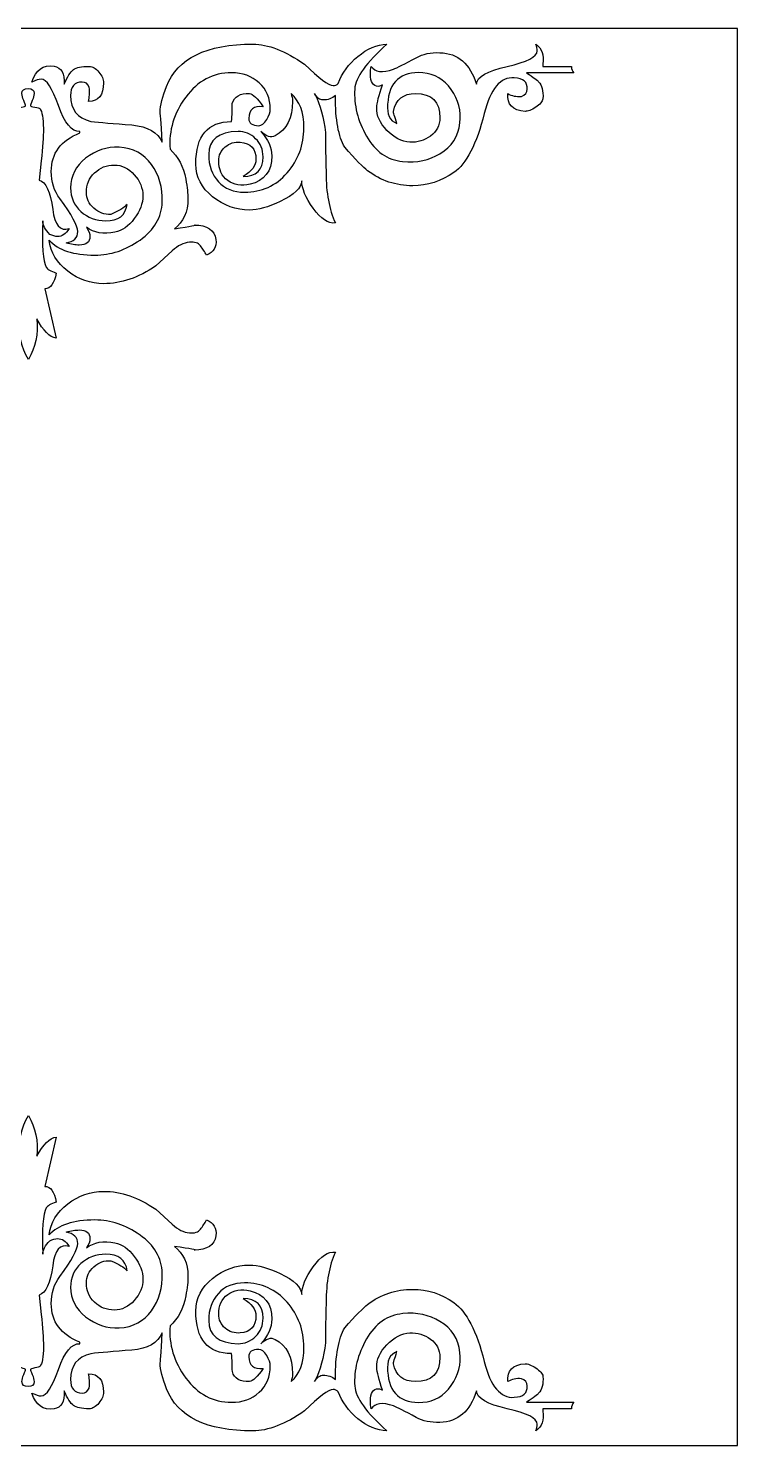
# Model space of a CAD drawing. Header units: centimetres. Extents: x -11.4 to 11.4, y -11.4 to 11.4.
# Drawn here: x 0 to 11.43, y -11.43 to 11.43 of the extents above; entities that cross this region are included whole.
import ezdxf

# ---------------------------------------------------------------- set-up
doc = ezdxf.new("R2010")
doc.units = ezdxf.units.CM
doc.header["$MEASUREMENT"] = 0
doc.layers.add('Camada 1', color=7, linetype='Continuous')

msp = doc.modelspace()

# ---------------------------------------------------------------- linework, layer by layer
at = {"layer": 'Camada 1'}
for points, knots in [([(11.43, -11.43), (11.43, -11.43), (-11.43, -11.43), (-11.43, -11.43), (-11.43, -11.43), (-11.43, -11.43), (-11.43, 11.43), (-11.43, 11.43), (-11.43, 11.43), (-11.43, 11.43), (11.43, 11.43), (11.43, 11.43), (11.43, 11.43), (11.43, 11.43), (11.43, -11.43), (11.43, -11.43)], [0, 0, 0, 0, 0.2, 0.2, 0.2, 0.2, 0.4, 0.4, 0.4, 0.4, 0.6, 0.6, 0.6, 0.6, 1, 1, 1, 1]), ([(0.4831, 10.18289), (0.58309, 9.89844), (0.69844, 9.76003), (0.82899, 9.76773), (0.82899, 9.76773), (0.82899, 9.76773), (0.82899, 9.74453), (0.82899, 9.74453), (0.82899, 9.74453), (0.52165, 9.62166), (0.36774, 9.41401), (0.36774, 9.1217), (0.36774, 9.1217), (0.36774, 8.95258), (0.4138, 8.80653), (0.50612, 8.68334), (0.50612, 8.68334), (0.69842, 8.42206), (0.79441, 8.24498), (0.79441, 8.15282), (0.79441, 8.15282), (0.79441, 8.05299), (0.73297, 7.99124), (0.60992, 7.96819), (0.60992, 7.96819), (0.68689, 7.94514), (0.756, 7.93361), (0.81743, 7.93361), (0.81743, 7.93361), (0.93295, 7.93361), (0.99055, 7.9797), (0.99055, 8.07199), (0.99055, 8.07199), (0.99055, 8.11824), (0.9715, 8.1683), (0.93295, 8.22206), (0.93295, 8.22206), (1.05595, 8.12975), (1.2097, 8.10287), (1.3942, 8.14126), (1.3942, 8.14126), (1.50953, 8.16431), (1.61335, 8.23757), (1.70567, 8.36044), (1.70567, 8.36044), (1.79798, 8.48347), (1.84405, 8.60666), (1.84405, 8.72953), (1.84405, 8.72953), (1.84405, 8.85256), (1.79799, 8.96591), (1.70567, 9.06973), (1.70567, 9.06973), (1.61335, 9.17355), (1.50583, 9.22546), (1.38267, 9.22546), (1.38267, 9.22546), (1.25977, 9.22546), (1.15396, 9.18336), (1.06551, 9.09859), (1.06551, 9.09859), (0.97719, 9.01411), (0.93295, 8.91029), (0.93295, 8.78725), (0.93295, 8.78725), (0.93295, 8.68726), (0.97319, 8.6008), (1.05397, 8.52767), (1.05397, 8.52767), (1.13477, 8.45472), (1.22523, 8.422), (1.32506, 8.42967), (1.32506, 8.42967), (1.4559, 8.48343), (1.54421, 8.53733), (1.5903, 8.59109), (1.5903, 8.59109), (1.56725, 8.4143), (1.45192, 8.32585), (1.24425, 8.32585), (1.24425, 8.32585), (1.0905, 8.32585), (0.95797, 8.37591), (0.84629, 8.47576), (0.84629, 8.47576), (0.73493, 8.57575), (0.67902, 8.70261), (0.67902, 8.85636), (0.67902, 8.85636), (0.67902, 9.04866), (0.75982, 9.20823), (0.92125, 9.33512), (0.92125, 9.33512), (1.0828, 9.46199), (1.26359, 9.52157), (1.46343, 9.5139), (1.46343, 9.5139), (1.68661, 9.4984), (1.85954, 9.40563), (1.98257, 9.23529), (1.98257, 9.23529), (2.10557, 9.06495), (2.16336, 8.8636), (2.1555, 8.63151), (2.1555, 8.63151), (2.14799, 8.38391), (2.02863, 8.17854), (1.79794, 8.01606), (1.79794, 8.01606), (1.56722, 7.85339), (1.32502, 7.77214), (1.07126, 7.77214), (1.07126, 7.77214), (0.72524, 7.77214), (0.47918, 7.85294), (0.33297, 8.01437), (0.33297, 8.01437), (0.35615, 7.81456), (0.45613, 7.64729), (0.63293, 7.51259), (0.63293, 7.51259), (0.80988, 7.37818), (1.00202, 7.31077), (1.20967, 7.31077), (1.20967, 7.31077), (1.49431, 7.31077), (1.7749, 7.40708), (2.05168, 7.59922), (2.05168, 7.59922), (2.05168, 7.59922), (2.31692, 7.84145), (2.31692, 7.84145), (2.31692, 7.84145), (2.40923, 7.92609), (2.50155, 7.97231), (2.59386, 7.97983), (2.59386, 7.97983), (2.67847, 7.98766), (2.73793, 7.96829), (2.77264, 7.92223), (2.77264, 7.92223), (2.80722, 7.87598), (2.83992, 7.82608), (2.87064, 7.77216), (2.87064, 7.77216), (2.98597, 7.81841), (3.03606, 7.90302), (3.02053, 8.0259), (3.02053, 8.0259), (2.99751, 8.17978), (2.88218, 8.25659), (2.67451, 8.25659), (2.67451, 8.25659), (2.72841, 8.25659), (2.62091, 8.23754), (2.35164, 8.19899), (2.35164, 8.19899), (2.49772, 8.30668), (2.57082, 8.46826), (2.57082, 8.68344), (2.57082, 8.68344), (2.57082, 8.76038), (2.55915, 8.86423), (2.53611, 8.99493), (2.53611, 8.99493), (2.49772, 9.20258), (2.41321, 9.36402), (2.28235, 9.47936), (2.28235, 9.47936), (2.25933, 9.77919), (2.34395, 10.05994), (2.53611, 10.32137), (2.53611, 10.32137), (2.72841, 10.58278), (2.97445, 10.71351), (3.27427, 10.71351), (3.27427, 10.71351), (3.45136, 10.71351), (3.59926, 10.65975), (3.71845, 10.55206), (3.71845, 10.55206), (3.83764, 10.44437), (3.89723, 10.30232), (3.89723, 10.12523), (3.89723, 10.12523), (3.89723, 10.07914), (3.87802, 10.02339), (3.83947, 9.95796), (3.83947, 9.95796), (3.80108, 9.89269), (3.75867, 9.85996), (3.7126, 9.85996), (3.7126, 9.85996), (3.6051, 9.85996), (3.55118, 9.89944), (3.55118, 9.97791), (3.55118, 9.97791), (3.55118, 10.11967), (3.62812, 10.18249), (3.78187, 10.16666), (3.78187, 10.16666), (3.68956, 10.30043), (3.61661, 10.37124), (3.56269, 10.37894), (3.56269, 10.37894), (3.40894, 10.38677), (3.31663, 10.3324), (3.28578, 10.21643), (3.28578, 10.21643), (3.28578, 10.12367), (3.28208, 10.02688), (3.27424, 9.92645), (3.27424, 9.92645), (2.8898, 9.92645), (2.69747, 9.69822), (2.69747, 9.24158), (2.69747, 9.24158), (2.69747, 9.03285), (2.78796, 8.85682), (2.96856, 8.71368), (2.96856, 8.71368), (3.14935, 8.57054), (3.34747, 8.49881), (3.56266, 8.49881), (3.56266, 8.49881), (3.70104, 8.49881), (3.86645, 8.54503), (4.05862, 8.63719), (4.05862, 8.63719), (4.2818, 8.74501), (4.397, 8.85637), (4.40467, 8.97173), (4.40467, 8.97173), (4.40467, 8.84883), (4.46624, 8.70064), (4.58914, 8.52768), (4.58914, 8.52768), (4.71233, 8.35472), (4.83134, 8.27593), (4.94688, 8.29114), (4.94688, 8.29114), (4.84689, 8.50786), (4.79681, 8.77834), (4.79681, 9.10317), (4.79681, 9.10317), (4.7893, 9.4589), (4.78527, 9.67531), (4.78527, 9.75272), (4.78527, 9.75272), (4.76222, 9.98465), (4.70447, 10.19322), (4.61234, 10.37894), (4.61234, 10.37894), (4.65089, 10.30967), (4.69695, 10.27512), (4.75072, 10.27512), (4.75072, 10.27512), (4.82766, 10.27512), (4.89309, 10.29817), (4.94686, 10.34439), (4.94686, 10.34439), (4.94686, 10.34439), (4.94686, 10.33288), (4.94686, 10.33288), (4.94686, 10.33288), (4.94686, 9.95611), (4.99695, 9.68301), (5.09675, 9.51376), (5.09675, 9.51376), (5.2737, 9.31395), (5.39658, 9.18708), (5.46584, 9.13316), (5.46584, 9.13316), (5.68118, 8.97174), (5.92338, 8.89093), (6.19249, 8.89093), (6.19249, 8.89093), (6.43088, 8.89093), (6.65204, 8.96218), (6.85569, 9.10442), (6.85569, 9.10442), (7.0595, 9.24679), (7.22309, 9.56397), (7.34596, 10.05591), (7.34596, 10.05591), (7.44595, 10.45588), (7.60753, 10.64818), (7.83041, 10.63265), (7.83041, 10.63265), (7.97662, 10.62514), (8.04575, 10.56354), (8.03808, 10.44802), (8.03808, 10.44802), (8.03808, 10.39442), (8.00736, 10.35587), (7.94577, 10.33282), (7.94577, 10.33282), (7.86129, 10.32512), (7.78818, 10.34049), (7.72659, 10.37891), (7.72659, 10.37891), (7.71124, 10.20257), (7.80353, 10.10657), (8.00337, 10.09062), (8.00337, 10.09062), (8.04959, 10.09062), (8.10722, 10.11322), (8.17646, 10.15851), (8.17646, 10.15851), (8.2456, 10.20381), (8.2843, 10.24913), (8.29182, 10.29445), (8.29182, 10.29445), (8.29949, 10.42269), (8.27645, 10.51347), (8.22255, 10.56615), (8.22255, 10.56615), (8.20734, 10.58888), (8.1419, 10.63804), (8.02657, 10.71344), (8.02657, 10.71344), (8.02657, 10.71344), (8.79009, 10.71346), (8.79009, 10.71346), (8.79009, 10.71346), (8.76657, 10.7374), (8.75106, 10.77106), (8.75106, 10.81466), (8.75106, 10.81466), (8.75106, 10.81466), (8.75107, 10.81723), (8.75107, 10.81723), (8.75107, 10.81723), (8.75107, 10.81723), (8.29183, 10.81723), (8.29183, 10.81723), (8.29183, 10.81723), (8.29183, 10.81723), (8.29183, 10.85702), (8.29183, 10.85702), (8.29183, 10.85702), (8.31485, 10.99833), (8.27646, 11.1043), (8.17647, 11.17497), (8.17647, 11.17497), (8.192, 11.13504), (8.19952, 11.09925), (8.19952, 11.06731), (8.19952, 11.06731), (8.19952, 10.97161), (8.03797, 10.88776), (7.71507, 10.81604), (7.71507, 10.81604), (7.39207, 10.74431), (7.22681, 10.64861), (7.21913, 10.52897), (7.21913, 10.52897), (7.11914, 10.85967), (6.92314, 11.02893), (6.63088, 11.03644), (6.63088, 11.03644), (6.4848, 11.04427), (6.35794, 11.01739), (6.25025, 10.95579), (6.25025, 10.95579), (6.06562, 10.85596), (5.94275, 10.79421), (5.88102, 10.77116), (5.88102, 10.77116), (5.70423, 10.70972), (5.58519, 10.72507), (5.52344, 10.81722), (5.52344, 10.81722), (5.51593, 10.77589), (5.5119, 10.73459), (5.5119, 10.69313), (5.5119, 10.69313), (5.5119, 10.56057), (5.55431, 10.49437), (5.63877, 10.49437), (5.63877, 10.49437), (5.66182, 10.49437), (5.68502, 10.50204), (5.70804, 10.51742), (5.70804, 10.51742), (5.64663, 10.3483), (5.61575, 10.22527), (5.61575, 10.14833), (5.61575, 10.14833), (5.60821, 10.0253), (5.66181, 9.90428), (5.77717, 9.78492), (5.77717, 9.78492), (5.89253, 9.66588), (6.01572, 9.60246), (6.14626, 9.59463), (6.14626, 9.59463), (6.26942, 9.58709), (6.38095, 9.61966), (6.4808, 9.69263), (6.4808, 9.69263), (6.58094, 9.76589), (6.63087, 9.86389), (6.63087, 9.98677), (6.63087, 9.98677), (6.63087, 10.24834), (6.50017, 10.37907), (6.23857, 10.37907), (6.23857, 10.37907), (6.03876, 10.37907), (5.91956, 10.28292), (5.88101, 10.09062), (5.88101, 10.09062), (5.88101, 10.07541), (5.90035, 10.00997), (5.93877, 9.89464), (5.93877, 9.89464), (5.82344, 9.93949), (5.77351, 10.04424), (5.78886, 10.20875), (5.78886, 10.20875), (5.81191, 10.56845), (6.00037, 10.73665), (6.35393, 10.71363), (6.35393, 10.71363), (6.54623, 10.69842), (6.69998, 10.6078), (6.81531, 10.44129), (6.81531, 10.44129), (6.93064, 10.27466), (6.97686, 10.09678), (6.95369, 9.90757), (6.95369, 9.90757), (6.93064, 9.68823), (6.82312, 9.52173), (6.63085, 9.40822), (6.63085, 9.40822), (6.46173, 9.30178), (6.26176, 9.26016), (6.03104, 9.28334), (6.03104, 9.28334), (5.785, 9.30668), (5.59085, 9.44294), (5.44845, 9.69204), (5.44845, 9.69204), (5.30624, 9.94101), (5.24282, 10.19414), (5.25816, 10.45097), (5.25816, 10.45097), (5.27366, 10.63787), (5.44662, 10.8792), (5.77714, 11.175), (5.77714, 11.175), (5.61572, 11.16701), (5.45998, 11.10142), (5.31007, 10.97794), (5.31007, 10.97794), (5.16018, 10.85446), (5.05451, 10.70915), (4.99291, 10.54191), (4.99291, 10.54191), (4.96986, 10.5181), (4.94298, 10.50598), (4.91211, 10.50598), (4.91211, 10.50598), (4.83549, 10.50598), (4.68142, 10.62131), (4.45073, 10.85203), (4.45073, 10.85203), (4.13573, 11.06728), (3.85895, 11.17494), (3.6204, 11.17494), (3.6204, 11.17494), (2.86689, 11.17494), (2.40178, 10.94824), (2.2247, 10.49435), (2.2247, 10.49435), (2.15974, 10.32801), (2.12564, 10.18915), (2.1218, 10.07718), (2.1218, 10.07718), (2.12455, 10.08993), (2.1359, 9.92944), (2.15556, 9.59458), (2.15556, 9.59458), (2.08584, 9.756), (1.92302, 9.84832), (1.6673, 9.87152), (1.6673, 9.87152), (1.37285, 9.89457), (1.15197, 9.91375), (1.0047, 9.92912), (1.0047, 9.92912), (0.78766, 9.98304), (0.67905, 10.12142), (0.67905, 10.34444), (0.67905, 10.34444), (0.67905, 10.49052), (0.7408, 10.56346), (0.8637, 10.56346), (0.8637, 10.56346), (0.9176, 10.56346), (0.95599, 10.53658), (0.97903, 10.48281), (0.97903, 10.48281), (0.98686, 10.3905), (0.983, 10.31371), (0.96749, 10.25212), (0.96749, 10.25212), (1.12894, 10.25212), (1.20969, 10.35211), (1.20969, 10.55195), (1.20969, 10.55195), (1.20969, 10.60587), (1.18482, 10.66347), (1.13476, 10.72504), (1.13476, 10.72504), (1.08483, 10.78664), (1.0329, 10.81719), (0.979, 10.81719), (0.979, 10.81719), (0.8561, 10.81719), (0.77133, 10.79999), (0.72526, 10.76544), (0.72526, 10.76544), (0.67917, 10.73073), (0.62924, 10.65193), (0.57535, 10.5289), (0.57535, 10.5289), (0.58302, 10.70524), (0.52913, 10.80137), (0.41377, 10.81735), (0.41377, 10.81735), (0.23698, 10.84807), (0.11794, 10.76359), (0.05621, 10.56346), (0.05621, 10.56346), (0.11794, 10.59434), (0.16771, 10.60971), (0.2061, 10.60971), (0.2061, 10.60971), (0.29096, 10.60974), (0.38325, 10.4675), (0.4831, 10.18289)], [0, 0, 0, 0, 0.00729927, 0.00729927, 0.00729927, 0.00729927, 0.01459854, 0.01459854, 0.01459854, 0.01459854, 0.02189781, 0.02189781, 0.02189781, 0.02189781, 0.02919708, 0.02919708, 0.02919708, 0.02919708, 0.03649635, 0.03649635, 0.03649635, 0.03649635, 0.04379562, 0.04379562, 0.04379562, 0.04379562, 0.05109489, 0.05109489, 0.05109489, 0.05109489, 0.05839416, 0.05839416, 0.05839416, 0.05839416, 0.06569343, 0.06569343, 0.06569343, 0.06569343, 0.0729927, 0.0729927, 0.0729927, 0.0729927, 0.08029197, 0.08029197, 0.08029197, 0.08029197, 0.08759124, 0.08759124, 0.08759124, 0.08759124, 0.09489051, 0.09489051, 0.09489051, 0.09489051, 0.10218978, 0.10218978, 0.10218978, 0.10218978, 0.10948905, 0.10948905, 0.10948905, 0.10948905, 0.11678832, 0.11678832, 0.11678832, 0.11678832, 0.12408759, 0.12408759, 0.12408759, 0.12408759, 0.13138686, 0.13138686, 0.13138686, 0.13138686, 0.13868613, 0.13868613, 0.13868613, 0.13868613, 0.1459854, 0.1459854, 0.1459854, 0.1459854, 0.15328467, 0.15328467, 0.15328467, 0.15328467, 0.16058394, 0.16058394, 0.16058394, 0.16058394, 0.16788321, 0.16788321, 0.16788321, 0.16788321, 0.17518248, 0.17518248, 0.17518248, 0.17518248, 0.18248175, 0.18248175, 0.18248175, 0.18248175, 0.18978102, 0.18978102, 0.18978102, 0.18978102, 0.19708029, 0.19708029, 0.19708029, 0.19708029, 0.20437956, 0.20437956, 0.20437956, 0.20437956, 0.21167883, 0.21167883, 0.21167883, 0.21167883, 0.2189781, 0.2189781, 0.2189781, 0.2189781, 0.22627737, 0.22627737, 0.22627737, 0.22627737, 0.23357664, 0.23357664, 0.23357664, 0.23357664, 0.24087591, 0.24087591, 0.24087591, 0.24087591, 0.24817518, 0.24817518, 0.24817518, 0.24817518, 0.25547445, 0.25547445, 0.25547445, 0.25547445, 0.26277372, 0.26277372, 0.26277372, 0.26277372, 0.27007299, 0.27007299, 0.27007299, 0.27007299, 0.27737226, 0.27737226, 0.27737226, 0.27737226, 0.28467153, 0.28467153, 0.28467153, 0.28467153, 0.2919708, 0.2919708, 0.2919708, 0.2919708, 0.29927007, 0.29927007, 0.29927007, 0.29927007, 0.30656934, 0.30656934, 0.30656934, 0.30656934, 0.31386861, 0.31386861, 0.31386861, 0.31386861, 0.32116788, 0.32116788, 0.32116788, 0.32116788, 0.32846715, 0.32846715, 0.32846715, 0.32846715, 0.33576642, 0.33576642, 0.33576642, 0.33576642, 0.34306569, 0.34306569, 0.34306569, 0.34306569, 0.35036496, 0.35036496, 0.35036496, 0.35036496, 0.35766423, 0.35766423, 0.35766423, 0.35766423, 0.3649635, 0.3649635, 0.3649635, 0.3649635, 0.37226277, 0.37226277, 0.37226277, 0.37226277, 0.37956204, 0.37956204, 0.37956204, 0.37956204, 0.38686131, 0.38686131, 0.38686131, 0.38686131, 0.39416058, 0.39416058, 0.39416058, 0.39416058, 0.40145985, 0.40145985, 0.40145985, 0.40145985, 0.40875912, 0.40875912, 0.40875912, 0.40875912, 0.41605839, 0.41605839, 0.41605839, 0.41605839, 0.42335766, 0.42335766, 0.42335766, 0.42335766, 0.43065693, 0.43065693, 0.43065693, 0.43065693, 0.4379562, 0.4379562, 0.4379562, 0.4379562, 0.44525547, 0.44525547, 0.44525547, 0.44525547, 0.45255474, 0.45255474, 0.45255474, 0.45255474, 0.45985401, 0.45985401, 0.45985401, 0.45985401, 0.46715328, 0.46715328, 0.46715328, 0.46715328, 0.47445255, 0.47445255, 0.47445255, 0.47445255, 0.48175182, 0.48175182, 0.48175182, 0.48175182, 0.48905109, 0.48905109, 0.48905109, 0.48905109, 0.49635036, 0.49635036, 0.49635036, 0.49635036, 0.50364964, 0.50364964, 0.50364964, 0.50364964, 0.51094891, 0.51094891, 0.51094891, 0.51094891, 0.51824818, 0.51824818, 0.51824818, 0.51824818, 0.52554745, 0.52554745, 0.52554745, 0.52554745, 0.53284672, 0.53284672, 0.53284672, 0.53284672, 0.54014599, 0.54014599, 0.54014599, 0.54014599, 0.54744526, 0.54744526, 0.54744526, 0.54744526, 0.55474453, 0.55474453, 0.55474453, 0.55474453, 0.5620438, 0.5620438, 0.5620438, 0.5620438, 0.56934307, 0.56934307, 0.56934307, 0.56934307, 0.57664234, 0.57664234, 0.57664234, 0.57664234, 0.58394161, 0.58394161, 0.58394161, 0.58394161, 0.59124088, 0.59124088, 0.59124088, 0.59124088, 0.59854015, 0.59854015, 0.59854015, 0.59854015, 0.60583942, 0.60583942, 0.60583942, 0.60583942, 0.61313869, 0.61313869, 0.61313869, 0.61313869, 0.62043796, 0.62043796, 0.62043796, 0.62043796, 0.62773723, 0.62773723, 0.62773723, 0.62773723, 0.6350365, 0.6350365, 0.6350365, 0.6350365, 0.64233577, 0.64233577, 0.64233577, 0.64233577, 0.64963504, 0.64963504, 0.64963504, 0.64963504, 0.65693431, 0.65693431, 0.65693431, 0.65693431, 0.66423358, 0.66423358, 0.66423358, 0.66423358, 0.67153285, 0.67153285, 0.67153285, 0.67153285, 0.67883212, 0.67883212, 0.67883212, 0.67883212, 0.68613139, 0.68613139, 0.68613139, 0.68613139, 0.69343066, 0.69343066, 0.69343066, 0.69343066, 0.70072993, 0.70072993, 0.70072993, 0.70072993, 0.7080292, 0.7080292, 0.7080292, 0.7080292, 0.71532847, 0.71532847, 0.71532847, 0.71532847, 0.72262774, 0.72262774, 0.72262774, 0.72262774, 0.72992701, 0.72992701, 0.72992701, 0.72992701, 0.73722628, 0.73722628, 0.73722628, 0.73722628, 0.74452555, 0.74452555, 0.74452555, 0.74452555, 0.75182482, 0.75182482, 0.75182482, 0.75182482, 0.75912409, 0.75912409, 0.75912409, 0.75912409, 0.76642336, 0.76642336, 0.76642336, 0.76642336, 0.77372263, 0.77372263, 0.77372263, 0.77372263, 0.7810219, 0.7810219, 0.7810219, 0.7810219, 0.78832117, 0.78832117, 0.78832117, 0.78832117, 0.79562044, 0.79562044, 0.79562044, 0.79562044, 0.80291971, 0.80291971, 0.80291971, 0.80291971, 0.81021898, 0.81021898, 0.81021898, 0.81021898, 0.81751825, 0.81751825, 0.81751825, 0.81751825, 0.82481752, 0.82481752, 0.82481752, 0.82481752, 0.83211679, 0.83211679, 0.83211679, 0.83211679, 0.83941606, 0.83941606, 0.83941606, 0.83941606, 0.84671533, 0.84671533, 0.84671533, 0.84671533, 0.8540146, 0.8540146, 0.8540146, 0.8540146, 0.86131387, 0.86131387, 0.86131387, 0.86131387, 0.86861314, 0.86861314, 0.86861314, 0.86861314, 0.87591241, 0.87591241, 0.87591241, 0.87591241, 0.88321168, 0.88321168, 0.88321168, 0.88321168, 0.89051095, 0.89051095, 0.89051095, 0.89051095, 0.89781022, 0.89781022, 0.89781022, 0.89781022, 0.90510949, 0.90510949, 0.90510949, 0.90510949, 0.91240876, 0.91240876, 0.91240876, 0.91240876, 0.91970803, 0.91970803, 0.91970803, 0.91970803, 0.9270073, 0.9270073, 0.9270073, 0.9270073, 0.93430657, 0.93430657, 0.93430657, 0.93430657, 0.94160584, 0.94160584, 0.94160584, 0.94160584, 0.94890511, 0.94890511, 0.94890511, 0.94890511, 0.95620438, 0.95620438, 0.95620438, 0.95620438, 0.96350365, 0.96350365, 0.96350365, 0.96350365, 0.97080292, 0.97080292, 0.97080292, 0.97080292, 0.97810219, 0.97810219, 0.97810219, 0.97810219, 0.98540146, 0.98540146, 0.98540146, 0.98540146, 1, 1, 1, 1]), ([(-0.10517, 10.37902), (-0.10517, 10.3483), (-0.09549, 10.30975), (-0.07646, 10.26366), (-0.07646, 10.26366), (-0.05712, 10.21757), (-0.04759, 10.19071), (-0.04759, 10.18288), (-0.04759, 10.18288), (-0.04759, 10.17534), (-0.06862, 10.16751), (-0.11101, 10.15983), (-0.11101, 10.15983), (-0.15324, 10.15232), (-0.17827, 10.14446), (-0.18597, 10.13678), (-0.18597, 10.13678), (-0.23222, 10.09053), (-0.25524, 9.98303), (-0.25524, 9.81378), (-0.25524, 9.81378), (-0.25524, 9.68308), (-0.24373, 9.51012), (-0.22069, 9.2948), (-0.22069, 9.2948), (-0.22069, 9.2948), (-0.17447, 8.98331), (-0.17447, 8.98331), (-0.17447, 8.98331), (-0.28213, 8.95259), (-0.3551, 8.79501), (-0.39365, 8.51039), (-0.39365, 8.51039), (-0.42437, 8.25665), (-0.51652, 8.15283), (-0.67043, 8.19892), (-0.67043, 8.19892), (-0.59349, 8.06835), (-0.48964, 8.03747), (-0.35909, 8.10677), (-0.35909, 8.10677), (-0.34359, 8.11447), (-0.31869, 8.14902), (-0.284, 8.21043), (-0.284, 8.21043), (-0.24945, 8.27218), (-0.23222, 8.31057), (-0.23222, 8.32595), (-0.23222, 8.32595), (-0.22439, 7.92614), (-0.24376, 7.67608), (-0.28982, 7.57609), (-0.28982, 7.57609), (-0.35126, 7.52249), (-0.40518, 7.49161), (-0.4514, 7.48378), (-0.4514, 7.48378), (-0.42052, 7.31482), (-0.36279, 7.23004), (-0.27831, 7.23004), (-0.27831, 7.23004), (-0.34758, 6.95326), (-0.40901, 6.68801), (-0.46294, 6.43409), (-0.46294, 6.43409), (-0.34761, 6.44959), (-0.23976, 6.55344), (-0.13994, 6.74558), (-0.13994, 6.74558), (-0.16299, 6.49968), (-0.11689, 6.2805), (-0.00156, 6.0882), (-0.00156, 6.0882), (0.1138, 6.2805), (0.15986, 6.49952), (0.13682, 6.74558), (0.13682, 6.74558), (0.23696, 6.55344), (0.34081, 6.44959), (0.44831, 6.43409), (0.44831, 6.43409), (0.44831, 6.43409), (0.26384, 7.23004), (0.26384, 7.23004), (0.26384, 7.23004), (0.35597, 7.23004), (0.41772, 7.31481), (0.44831, 7.48378), (0.44831, 7.48378), (0.356, 7.51466), (0.30223, 7.54551), (0.28686, 7.57609), (0.28686, 7.57609), (0.23312, 7.67608), (0.21376, 7.92613), (0.2291, 8.32595), (0.2291, 8.32595), (0.2291, 8.25668), (0.26765, 8.18374), (0.34443, 8.10677), (0.34443, 8.10677), (0.39068, 8.08372), (0.43291, 8.07206), (0.47132, 8.07206), (0.47132, 8.07206), (0.54056, 8.07206), (0.60216, 8.11447), (0.65579, 8.19909), (0.65579, 8.19909), (0.50987, 8.15287), (0.42142, 8.25669), (0.39068, 8.51043), (0.39068, 8.51043), (0.35213, 8.79504), (0.27916, 8.95279), (0.1715, 8.98335), (0.1715, 8.98335), (0.1715, 8.98335), (0.20605, 9.29484), (0.20605, 9.29484), (0.20605, 9.29484), (0.2291, 9.51018), (0.24063, 9.68327), (0.24063, 9.81382), (0.24063, 9.81382), (0.24063, 9.98307), (0.22158, 10.09076), (0.18303, 10.13682), (0.18303, 10.13682), (0.17549, 10.14449), (0.14829, 10.15232), (0.10223, 10.15987), (0.10223, 10.15987), (0.05617, 10.1677), (0.03312, 10.17537), (0.03312, 10.18292), (0.03312, 10.18292), (0.03312, 10.19075), (0.04278, 10.21763), (0.06185, 10.2637), (0.06185, 10.2637), (0.08119, 10.30979), (0.09072, 10.34834), (0.09072, 10.37906), (0.09072, 10.37906), (0.09072, 10.43296), (0.06, 10.45984), (-0.00159, 10.45984), (-0.00159, 10.45984), (-0.07059, 10.45983), (-0.10517, 10.43292), (-0.10517, 10.37902)], [0, 0, 0, 0, 0.02564103, 0.02564103, 0.02564103, 0.02564103, 0.05128205, 0.05128205, 0.05128205, 0.05128205, 0.07692308, 0.07692308, 0.07692308, 0.07692308, 0.1025641, 0.1025641, 0.1025641, 0.1025641, 0.12820513, 0.12820513, 0.12820513, 0.12820513, 0.15384615, 0.15384615, 0.15384615, 0.15384615, 0.17948718, 0.17948718, 0.17948718, 0.17948718, 0.20512821, 0.20512821, 0.20512821, 0.20512821, 0.23076923, 0.23076923, 0.23076923, 0.23076923, 0.25641026, 0.25641026, 0.25641026, 0.25641026, 0.28205128, 0.28205128, 0.28205128, 0.28205128, 0.30769231, 0.30769231, 0.30769231, 0.30769231, 0.33333333, 0.33333333, 0.33333333, 0.33333333, 0.35897436, 0.35897436, 0.35897436, 0.35897436, 0.38461538, 0.38461538, 0.38461538, 0.38461538, 0.41025641, 0.41025641, 0.41025641, 0.41025641, 0.43589744, 0.43589744, 0.43589744, 0.43589744, 0.46153846, 0.46153846, 0.46153846, 0.46153846, 0.48717949, 0.48717949, 0.48717949, 0.48717949, 0.51282051, 0.51282051, 0.51282051, 0.51282051, 0.53846154, 0.53846154, 0.53846154, 0.53846154, 0.56410256, 0.56410256, 0.56410256, 0.56410256, 0.58974359, 0.58974359, 0.58974359, 0.58974359, 0.61538462, 0.61538462, 0.61538462, 0.61538462, 0.64102564, 0.64102564, 0.64102564, 0.64102564, 0.66666667, 0.66666667, 0.66666667, 0.66666667, 0.69230769, 0.69230769, 0.69230769, 0.69230769, 0.71794872, 0.71794872, 0.71794872, 0.71794872, 0.74358974, 0.74358974, 0.74358974, 0.74358974, 0.76923077, 0.76923077, 0.76923077, 0.76923077, 0.79487179, 0.79487179, 0.79487179, 0.79487179, 0.82051282, 0.82051282, 0.82051282, 0.82051282, 0.84615385, 0.84615385, 0.84615385, 0.84615385, 0.87179487, 0.87179487, 0.87179487, 0.87179487, 0.8974359, 0.8974359, 0.8974359, 0.8974359, 0.92307692, 0.92307692, 0.92307692, 0.92307692, 0.94871795, 0.94871795, 0.94871795, 0.94871795, 1, 1, 1, 1]), ([(3.97798, 9.69846), (4.16261, 9.79845), (4.25492, 9.98307), (4.25492, 10.25215), (4.25492, 10.25215), (4.25492, 10.29824), (4.24725, 10.34063), (4.23172, 10.37902), (4.23172, 10.37902), (4.37026, 10.26366), (4.43939, 10.07904), (4.43939, 9.8253), (4.43939, 9.8253), (4.43939, 9.54852), (4.34909, 9.30632), (4.1683, 9.09865), (4.1683, 9.09865), (3.9877, 8.89098), (3.7588, 8.78716), (3.48205, 8.78716), (3.48205, 8.78716), (3.30523, 8.78716), (3.16487, 8.84368), (3.06104, 8.95641), (3.06104, 8.95641), (2.95719, 9.06931), (2.90528, 9.2152), (2.90528, 9.39414), (2.90528, 9.39414), (2.90528, 9.63544), (3.06302, 9.75985), (3.3782, 9.76768), (3.3782, 9.76768), (3.48602, 9.76768), (3.58002, 9.72865), (3.66083, 9.65047), (3.66083, 9.65047), (3.74163, 9.57229), (3.78201, 9.47463), (3.78201, 9.35742), (3.78201, 9.35742), (3.78201, 9.14655), (3.67435, 9.04103), (3.45901, 9.04103), (3.45901, 9.04103), (3.59739, 9.12228), (3.66668, 9.2146), (3.66668, 9.31781), (3.66668, 9.31781), (3.66668, 9.48754), (3.5822, 9.57985), (3.41294, 9.59475), (3.41294, 9.59475), (3.32063, 9.60242), (3.23982, 9.57647), (3.17056, 9.51672), (3.17056, 9.51672), (3.10145, 9.45714), (3.0669, 9.38263), (3.0669, 9.29354), (3.0669, 9.29354), (3.0669, 9.15223), (3.11495, 9.0461), (3.21112, 8.97482), (3.21112, 8.97482), (3.30727, 8.9037), (3.42845, 8.88343), (3.57437, 8.91415), (3.57437, 8.91415), (3.80509, 8.97037), (3.92042, 9.12256), (3.92042, 9.37111), (3.92042, 9.37111), (3.92042, 9.50719), (3.86282, 9.63958), (3.74749, 9.76769), (3.74749, 9.76769), (3.83207, 9.68309), (3.90869, 9.66004), (3.97798, 9.69846)], [0, 0, 0, 0, 0.04761905, 0.04761905, 0.04761905, 0.04761905, 0.0952381, 0.0952381, 0.0952381, 0.0952381, 0.14285714, 0.14285714, 0.14285714, 0.14285714, 0.19047619, 0.19047619, 0.19047619, 0.19047619, 0.23809524, 0.23809524, 0.23809524, 0.23809524, 0.28571429, 0.28571429, 0.28571429, 0.28571429, 0.33333333, 0.33333333, 0.33333333, 0.33333333, 0.38095238, 0.38095238, 0.38095238, 0.38095238, 0.42857143, 0.42857143, 0.42857143, 0.42857143, 0.47619048, 0.47619048, 0.47619048, 0.47619048, 0.52380952, 0.52380952, 0.52380952, 0.52380952, 0.57142857, 0.57142857, 0.57142857, 0.57142857, 0.61904762, 0.61904762, 0.61904762, 0.61904762, 0.66666667, 0.66666667, 0.66666667, 0.66666667, 0.71428571, 0.71428571, 0.71428571, 0.71428571, 0.76190476, 0.76190476, 0.76190476, 0.76190476, 0.80952381, 0.80952381, 0.80952381, 0.80952381, 0.85714286, 0.85714286, 0.85714286, 0.85714286, 0.9047619, 0.9047619, 0.9047619, 0.9047619, 1, 1, 1, 1]), ([(-0.00148, -10.47747), (0.06012, -10.47747), (0.09083, -10.45059), (0.09083, -10.39669), (0.09083, -10.39669), (0.09083, -10.36597), (0.08133, -10.32742), (0.06196, -10.28133), (0.06196, -10.28133), (0.04288, -10.23527), (0.03323, -10.20838), (0.03323, -10.20055), (0.03323, -10.20055), (0.03323, -10.19301), (0.05628, -10.18534), (0.10234, -10.1775), (0.10234, -10.1775), (0.1484, -10.16999), (0.1756, -10.16213), (0.18314, -10.15445), (0.18314, -10.15445), (0.22169, -10.10839), (0.24074, -10.0007), (0.24074, -9.83145), (0.24074, -9.83145), (0.24074, -9.70088), (0.2292, -9.52779), (0.20616, -9.31247), (0.20616, -9.31247), (0.20616, -9.31247), (0.17161, -9.00098), (0.17161, -9.00098), (0.17161, -9.00098), (0.27927, -8.97042), (0.35224, -8.8127), (0.39079, -8.52806), (0.39079, -8.52806), (0.42151, -8.27432), (0.50998, -8.1705), (0.6559, -8.21672), (0.6559, -8.21672), (0.6023, -8.13211), (0.5407, -8.08969), (0.47143, -8.08969), (0.47143, -8.08969), (0.43301, -8.08969), (0.39078, -8.10136), (0.34454, -8.1244), (0.34454, -8.1244), (0.26776, -8.20137), (0.22921, -8.27431), (0.22921, -8.34358), (0.22921, -8.34358), (0.21386, -7.94379), (0.23321, -7.69371), (0.28697, -7.59372), (0.28697, -7.59372), (0.30234, -7.56316), (0.35608, -7.53231), (0.44842, -7.50143), (0.44842, -7.50143), (0.41786, -7.33247), (0.35611, -7.24769), (0.26395, -7.24769), (0.26395, -7.24769), (0.26395, -7.24769), (0.44842, -6.45174), (0.44842, -6.45174), (0.44842, -6.45174), (0.34092, -6.46727), (0.23707, -6.57109), (0.13693, -6.76323), (0.13693, -6.76323), (0.15998, -6.51717), (0.11391, -6.29815), (-0.00145, -6.10585), (-0.00145, -6.10585), (-0.11678, -6.29815), (-0.16287, -6.51733), (-0.13983, -6.76323), (-0.13983, -6.76323), (-0.23966, -6.57106), (-0.3475, -6.46724), (-0.46283, -6.45174), (-0.46283, -6.45174), (-0.40891, -6.70566), (-0.3475, -6.97091), (-0.2782, -7.24769), (-0.2782, -7.24769), (-0.36268, -7.24769), (-0.42041, -7.33246), (-0.45129, -7.50143), (-0.45129, -7.50143), (-0.40507, -7.50926), (-0.35115, -7.54014), (-0.28971, -7.59372), (-0.28971, -7.59372), (-0.24365, -7.69371), (-0.22428, -7.94376), (-0.23211, -8.34358), (-0.23211, -8.34358), (-0.23211, -8.32823), (-0.24931, -8.28984), (-0.28389, -8.22809), (-0.28389, -8.22809), (-0.3186, -8.16665), (-0.34347, -8.1321), (-0.35898, -8.1244), (-0.35898, -8.1244), (-0.48955, -8.05516), (-0.59337, -8.08601), (-0.67032, -8.21655), (-0.67032, -8.21655), (-0.51641, -8.17049), (-0.42426, -8.27431), (-0.39354, -8.52802), (-0.39354, -8.52802), (-0.35499, -8.81266), (-0.28204, -8.97024), (-0.17436, -9.00094), (-0.17436, -9.00094), (-0.17436, -9.00094), (-0.22058, -9.31243), (-0.22058, -9.31243), (-0.22058, -9.31243), (-0.24363, -9.52777), (-0.25513, -9.70071), (-0.25513, -9.83141), (-0.25513, -9.83141), (-0.25513, -10.00066), (-0.23208, -10.10819), (-0.18586, -10.15441), (-0.18586, -10.15441), (-0.17819, -10.16208), (-0.15316, -10.16994), (-0.1109, -10.17746), (-0.1109, -10.17746), (-0.06849, -10.18513), (-0.04748, -10.19296), (-0.04748, -10.20051), (-0.04748, -10.20051), (-0.04748, -10.20834), (-0.05701, -10.23522), (-0.07635, -10.28129), (-0.07635, -10.28129), (-0.0954, -10.32738), (-0.10506, -10.36593), (-0.10506, -10.39665), (-0.10506, -10.39665), (-0.10517, -10.45059), (-0.07059, -10.47747), (-0.00148, -10.47747)], [0, 0, 0, 0, 0.02564103, 0.02564103, 0.02564103, 0.02564103, 0.05128205, 0.05128205, 0.05128205, 0.05128205, 0.07692308, 0.07692308, 0.07692308, 0.07692308, 0.1025641, 0.1025641, 0.1025641, 0.1025641, 0.12820513, 0.12820513, 0.12820513, 0.12820513, 0.15384615, 0.15384615, 0.15384615, 0.15384615, 0.17948718, 0.17948718, 0.17948718, 0.17948718, 0.20512821, 0.20512821, 0.20512821, 0.20512821, 0.23076923, 0.23076923, 0.23076923, 0.23076923, 0.25641026, 0.25641026, 0.25641026, 0.25641026, 0.28205128, 0.28205128, 0.28205128, 0.28205128, 0.30769231, 0.30769231, 0.30769231, 0.30769231, 0.33333333, 0.33333333, 0.33333333, 0.33333333, 0.35897436, 0.35897436, 0.35897436, 0.35897436, 0.38461538, 0.38461538, 0.38461538, 0.38461538, 0.41025641, 0.41025641, 0.41025641, 0.41025641, 0.43589744, 0.43589744, 0.43589744, 0.43589744, 0.46153846, 0.46153846, 0.46153846, 0.46153846, 0.48717949, 0.48717949, 0.48717949, 0.48717949, 0.51282051, 0.51282051, 0.51282051, 0.51282051, 0.53846154, 0.53846154, 0.53846154, 0.53846154, 0.56410256, 0.56410256, 0.56410256, 0.56410256, 0.58974359, 0.58974359, 0.58974359, 0.58974359, 0.61538462, 0.61538462, 0.61538462, 0.61538462, 0.64102564, 0.64102564, 0.64102564, 0.64102564, 0.66666667, 0.66666667, 0.66666667, 0.66666667, 0.69230769, 0.69230769, 0.69230769, 0.69230769, 0.71794872, 0.71794872, 0.71794872, 0.71794872, 0.74358974, 0.74358974, 0.74358974, 0.74358974, 0.76923077, 0.76923077, 0.76923077, 0.76923077, 0.79487179, 0.79487179, 0.79487179, 0.79487179, 0.82051282, 0.82051282, 0.82051282, 0.82051282, 0.84615385, 0.84615385, 0.84615385, 0.84615385, 0.87179487, 0.87179487, 0.87179487, 0.87179487, 0.8974359, 0.8974359, 0.8974359, 0.8974359, 0.92307692, 0.92307692, 0.92307692, 0.92307692, 0.94871795, 0.94871795, 0.94871795, 0.94871795, 1, 1, 1, 1]), ([(0.20616, -10.62739), (0.16777, -10.62739), (0.118, -10.61204), (0.05627, -10.58117), (0.05627, -10.58117), (0.118, -10.78127), (0.23703, -10.86578), (0.41383, -10.83506), (0.41383, -10.83506), (0.52919, -10.81908), (0.58308, -10.72296), (0.57541, -10.54661), (0.57541, -10.54661), (0.62931, -10.66964), (0.67923, -10.74843), (0.72532, -10.78315), (0.72532, -10.78315), (0.77138, -10.8177), (0.85616, -10.8349), (0.97906, -10.8349), (0.97906, -10.8349), (1.03296, -10.8349), (1.08489, -10.80434), (1.13482, -10.74275), (1.13482, -10.74275), (1.18488, -10.68118), (1.20975, -10.62358), (1.20975, -10.56966), (1.20975, -10.56966), (1.20975, -10.36982), (1.12897, -10.26983), (0.96755, -10.26983), (0.96755, -10.26983), (0.98305, -10.33143), (0.98689, -10.40821), (0.97909, -10.50055), (0.97909, -10.50055), (0.95604, -10.55431), (0.91765, -10.5812), (0.86376, -10.5812), (0.86376, -10.5812), (0.74086, -10.5812), (0.67911, -10.50823), (0.67911, -10.36218), (0.67911, -10.36218), (0.67911, -10.13916), (0.7877, -10.00079), (1.00476, -9.94686), (1.00476, -9.94686), (1.15203, -9.93151), (1.3729, -9.91231), (1.66736, -9.88926), (1.66736, -9.88926), (1.92308, -9.86608), (2.0859, -9.77377), (2.15562, -9.61232), (2.15562, -9.61232), (2.13596, -9.94715), (2.12461, -10.10767), (2.12186, -10.09492), (2.12186, -10.09492), (2.1257, -10.20687), (2.1598, -10.34572), (2.22476, -10.51209), (2.22476, -10.51209), (2.40185, -10.96596), (2.86693, -11.19268), (3.62046, -11.19268), (3.62046, -11.19268), (3.85901, -11.19268), (4.13579, -11.08502), (4.45096, -10.86968), (4.45096, -10.86968), (4.68168, -10.63896), (4.83572, -10.52363), (4.91234, -10.52363), (4.91234, -10.52363), (4.94322, -10.52363), (4.9701, -10.53575), (4.99314, -10.55956), (4.99314, -10.55956), (5.05474, -10.7268), (5.16041, -10.87211), (5.3103, -10.99559), (5.3103, -10.99559), (5.46021, -11.11907), (5.61597, -11.18466), (5.77737, -11.19265), (5.77737, -11.19265), (5.44685, -10.89682), (5.27389, -10.65552), (5.25839, -10.46862), (5.25839, -10.46862), (5.24304, -10.21179), (5.30646, -9.95869), (5.44868, -9.70969), (5.44868, -9.70969), (5.59108, -9.46056), (5.78523, -9.32432), (6.03127, -9.30099), (6.03127, -9.30099), (6.26199, -9.27779), (6.46196, -9.31941), (6.63108, -9.42587), (6.63108, -9.42587), (6.82338, -9.53938), (6.93088, -9.70585), (6.95392, -9.92519), (6.95392, -9.92519), (6.9771, -10.11442), (6.93087, -10.29227), (6.81554, -10.45893), (6.81554, -10.45893), (6.70021, -10.62543), (6.54643, -10.71605), (6.35416, -10.73127), (6.35416, -10.73127), (6.0006, -10.75429), (5.81213, -10.58612), (5.78909, -10.22639), (5.78909, -10.22639), (5.77374, -10.0619), (5.82367, -9.95715), (5.939, -9.9123), (5.939, -9.9123), (5.90061, -10.02763), (5.88124, -10.09306), (5.88124, -10.10828), (5.88124, -10.10828), (5.91979, -10.30058), (6.03898, -10.39673), (6.2388, -10.39673), (6.2388, -10.39673), (6.50039, -10.39673), (6.6311, -10.26603), (6.6311, -10.00443), (6.6311, -10.00443), (6.6311, -9.88156), (6.58117, -9.78356), (6.48103, -9.71032), (6.48103, -9.71032), (6.3812, -9.63735), (6.26968, -9.6048), (6.14649, -9.61232), (6.14649, -9.61232), (6.01592, -9.62015), (5.89275, -9.6836), (5.7774, -9.80261), (5.7774, -9.80261), (5.66207, -9.92196), (5.60844, -10.04301), (5.61598, -10.16602), (5.61598, -10.16602), (5.61598, -10.24296), (5.64686, -10.36602), (5.70827, -10.53511), (5.70827, -10.53511), (5.68525, -10.51974), (5.66205, -10.51206), (5.639, -10.51206), (5.639, -10.51206), (5.55454, -10.51206), (5.51213, -10.57826), (5.51213, -10.71082), (5.51213, -10.71082), (5.51213, -10.75228), (5.51613, -10.79361), (5.52367, -10.83491), (5.52367, -10.83491), (5.58542, -10.74276), (5.70446, -10.72741), (5.88125, -10.78885), (5.88125, -10.78885), (5.94298, -10.81187), (6.06588, -10.87362), (6.25048, -10.97348), (6.25048, -10.97348), (6.35814, -11.03508), (6.48501, -11.06196), (6.63111, -11.05413), (6.63111, -11.05413), (6.9234, -11.04662), (7.11937, -10.87734), (7.21936, -10.54663), (7.21936, -10.54663), (7.22703, -10.66627), (7.39229, -10.76197), (7.7153, -10.83373), (7.7153, -10.83373), (8.03817, -10.90546), (8.19975, -10.98931), (8.19975, -11.085), (8.19975, -11.085), (8.19975, -11.11694), (8.19224, -11.15273), (8.1767, -11.19266), (8.1767, -11.19266), (8.27669, -11.12199), (8.31508, -11.01602), (8.29206, -10.87471), (8.29206, -10.87471), (8.29206, -10.87471), (8.29206, -10.83492), (8.29206, -10.83492), (8.29206, -10.83492), (8.29206, -10.83492), (8.75128, -10.8349), (8.75128, -10.8349), (8.75128, -10.8349), (8.75128, -10.8349), (8.75128, -10.83244), (8.75128, -10.83244), (8.75128, -10.83244), (8.75128, -10.78884), (8.76678, -10.75518), (8.79031, -10.73124), (8.79031, -10.73124), (8.79031, -10.73124), (8.0268, -10.73124), (8.0268, -10.73124), (8.0268, -10.73124), (8.14213, -10.65581), (8.20756, -10.60667), (8.22278, -10.58395), (8.22278, -10.58395), (8.27668, -10.53127), (8.29972, -10.44049), (8.29205, -10.31222), (8.29205, -10.31222), (8.28454, -10.26692), (8.24583, -10.2216), (8.17669, -10.17628), (8.17669, -10.17628), (8.10745, -10.13098), (8.04982, -10.10841), (8.0036, -10.10841), (8.0036, -10.10841), (7.80376, -10.12439), (7.71147, -10.22036), (7.72682, -10.3967), (7.72682, -10.3967), (7.78842, -10.35828), (7.86152, -10.34294), (7.946, -10.35061), (7.946, -10.35061), (8.0076, -10.37366), (8.03831, -10.41221), (8.03831, -10.46581), (8.03831, -10.46581), (8.04598, -10.5813), (7.97687, -10.6429), (7.83064, -10.65044), (7.83064, -10.65044), (7.60775, -10.66594), (7.4462, -10.47365), (7.34619, -10.07367), (7.34619, -10.07367), (7.22329, -9.5817), (7.05973, -9.26455), (6.85592, -9.12218), (6.85592, -9.12218), (6.65227, -8.97994), (6.43108, -8.90869), (6.19272, -8.90869), (6.19272, -8.90869), (5.92361, -8.90869), (5.68141, -8.98949), (5.46607, -9.15089), (5.46607, -9.15089), (5.3968, -9.20481), (5.2739, -9.33168), (5.09698, -9.53152), (5.09698, -9.53152), (4.99718, -9.70075), (4.94709, -9.97388), (4.94709, -10.35062), (4.94709, -10.35062), (4.94709, -10.35062), (4.94709, -10.36216), (4.94709, -10.36216), (4.94709, -10.36216), (4.89333, -10.31594), (4.8279, -10.29289), (4.75095, -10.29289), (4.75095, -10.29289), (4.69719, -10.29289), (4.65112, -10.32747), (4.61257, -10.39674), (4.61257, -10.39674), (4.7047, -10.21103), (4.76246, -10.00246), (4.7855, -9.77052), (4.7855, -9.77052), (4.7855, -9.6931), (4.7895, -9.4767), (4.79704, -9.12097), (4.79704, -9.12097), (4.79704, -8.79614), (4.84713, -8.52563), (4.94711, -8.30894), (4.94711, -8.30894), (4.83159, -8.29373), (4.71258, -8.37252), (4.58937, -8.54545), (4.58937, -8.54545), (4.46647, -8.71841), (4.4049, -8.86663), (4.4049, -8.9895), (4.4049, -8.9895), (4.39723, -8.87414), (4.282, -8.7628), (4.05885, -8.65496), (4.05885, -8.65496), (3.86668, -8.56281), (3.70127, -8.51658), (3.56289, -8.51658), (3.56289, -8.51658), (3.3477, -8.51658), (3.14958, -8.58831), (2.96879, -8.73145), (2.96879, -8.73145), (2.78819, -8.87459), (2.6977, -9.05062), (2.6977, -9.25935), (2.6977, -9.25935), (2.6977, -9.71599), (2.89003, -9.94422), (3.27447, -9.94422), (3.27447, -9.94422), (3.2823, -10.04468), (3.28601, -10.14144), (3.28601, -10.2342), (3.28601, -10.2342), (3.31686, -10.35017), (3.40917, -10.40454), (3.56292, -10.39673), (3.56292, -10.39673), (3.61684, -10.38903), (3.68979, -10.31823), (3.7821, -10.18445), (3.7821, -10.18445), (3.62835, -10.2003), (3.55141, -10.13746), (3.55141, -9.9957), (3.55141, -9.9957), (3.55141, -9.9172), (3.60531, -9.87772), (3.71283, -9.87772), (3.71283, -9.87772), (3.75889, -9.87772), (3.80131, -9.91042), (3.8397, -9.97572), (3.8397, -9.97572), (3.87825, -10.04115), (3.89746, -10.0969), (3.89746, -10.14296), (3.89746, -10.14296), (3.89746, -10.32005), (3.83788, -10.46213), (3.71868, -10.56981), (3.71868, -10.56981), (3.59948, -10.67749), (3.45158, -10.73126), (3.2745, -10.73126), (3.2745, -10.73126), (2.97467, -10.73126), (2.72861, -10.60056), (2.53634, -10.33912), (2.53634, -10.33912), (2.34417, -10.07771), (2.25956, -9.79696), (2.28258, -9.49714), (2.28258, -9.49714), (2.41344, -9.38181), (2.49795, -9.22036), (2.53634, -9.01269), (2.53634, -9.01269), (2.55936, -8.88199), (2.57105, -8.77816), (2.57105, -8.70122), (2.57105, -8.70122), (2.57105, -8.48603), (2.49795, -8.32445), (2.35187, -8.21677), (2.35187, -8.21677), (2.62114, -8.25532), (2.72864, -8.27437), (2.67474, -8.27437), (2.67474, -8.27437), (2.88241, -8.27437), (2.99774, -8.19759), (3.02076, -8.04368), (3.02076, -8.04368), (3.03629, -7.92078), (2.98621, -7.83617), (2.87087, -7.78992), (2.87087, -7.78992), (2.84015, -7.84384), (2.80745, -7.89377), (2.77287, -7.93999), (2.77287, -7.93999), (2.73816, -7.98608), (2.6787, -8.00545), (2.59409, -7.99759), (2.59409, -7.99759), (2.50178, -7.99008), (2.40946, -7.94385), (2.31715, -7.85921), (2.31715, -7.85921), (2.31715, -7.85921), (2.05191, -7.61701), (2.05191, -7.61701), (2.05191, -7.61701), (1.77513, -7.42487), (1.49454, -7.32856), (1.2099, -7.32856), (1.2099, -7.32856), (1.00225, -7.32856), (0.81011, -7.396), (0.63316, -7.53038), (0.63316, -7.53038), (0.45637, -7.66511), (0.35638, -7.83235), (0.3332, -8.03219), (0.3332, -8.03219), (0.47941, -7.87074), (0.72547, -7.78996), (1.07149, -7.78996), (1.07149, -7.78996), (1.32525, -7.78996), (1.56745, -7.87121), (1.79817, -8.03388), (1.79817, -8.03388), (2.02886, -8.19639), (2.14819, -8.40173), (2.15573, -8.64935), (2.15573, -8.64935), (2.16359, -8.88142), (2.1058, -9.08279), (1.9828, -9.2531), (1.9828, -9.2531), (1.85977, -9.42344), (1.68681, -9.5162), (1.46366, -9.53171), (1.46366, -9.53171), (1.26382, -9.53941), (1.08303, -9.4798), (0.92148, -9.35293), (0.92148, -9.35293), (0.76003, -9.22606), (0.67925, -9.06649), (0.67925, -8.87417), (0.67925, -8.87417), (0.67925, -8.72042), (0.73516, -8.59358), (0.84652, -8.49357), (0.84652, -8.49357), (0.9582, -8.39374), (1.09073, -8.34366), (1.24448, -8.34366), (1.24448, -8.34366), (1.45215, -8.34366), (1.56748, -8.43214), (1.59053, -8.6089), (1.59053, -8.6089), (1.54444, -8.55516), (1.45612, -8.50124), (1.32529, -8.44748), (1.32529, -8.44748), (1.22546, -8.43978), (1.135, -8.47251), (1.0542, -8.54546), (1.0542, -8.54546), (0.9734, -8.61859), (0.93318, -8.70503), (0.93318, -8.80504), (0.93318, -8.80504), (0.93318, -8.92807), (0.97742, -9.03189), (1.06574, -9.1164), (1.06574, -9.1164), (1.15422, -9.20117), (1.26002, -9.24327), (1.3829, -9.24327), (1.3829, -9.24327), (1.50606, -9.24327), (1.61359, -9.19136), (1.7059, -9.08751), (1.7059, -9.08751), (1.79821, -8.98369), (1.84428, -8.87034), (1.84428, -8.74731), (1.84428, -8.74731), (1.84428, -8.62444), (1.79822, -8.50125), (1.7059, -8.37824), (1.7059, -8.37824), (1.61359, -8.25534), (1.50976, -8.1821), (1.39443, -8.15906), (1.39443, -8.15906), (1.20994, -8.12067), (1.05621, -8.14752), (0.93318, -8.23986), (0.93318, -8.23986), (0.97173, -8.1861), (0.99078, -8.13601), (0.99078, -8.08979), (0.99078, -8.08979), (0.99078, -7.99748), (0.93318, -7.95141), (0.81766, -7.95141), (0.81766, -7.95141), (0.75625, -7.95141), (0.68711, -7.96295), (0.61015, -7.98599), (0.61015, -7.98599), (0.73318, -8.00901), (0.79464, -8.07076), (0.79464, -8.17062), (0.79464, -8.17062), (0.79464, -8.26275), (0.69862, -8.43986), (0.50635, -8.70114), (0.50635, -8.70114), (0.41404, -8.8243), (0.36797, -8.97041), (0.36797, -9.13948), (0.36797, -9.13948), (0.36797, -9.43179), (0.52185, -9.63944), (0.82922, -9.76231), (0.82922, -9.76231), (0.82922, -9.76231), (0.82922, -9.78551), (0.82922, -9.78551), (0.82922, -9.78551), (0.69865, -9.77781), (0.58332, -9.91619), (0.48333, -10.20067), (0.48333, -10.20067), (0.38325, -10.48517), (0.29096, -10.62739), (0.20616, -10.62739)], [0, 0, 0, 0, 0.00729927, 0.00729927, 0.00729927, 0.00729927, 0.01459854, 0.01459854, 0.01459854, 0.01459854, 0.02189781, 0.02189781, 0.02189781, 0.02189781, 0.02919708, 0.02919708, 0.02919708, 0.02919708, 0.03649635, 0.03649635, 0.03649635, 0.03649635, 0.04379562, 0.04379562, 0.04379562, 0.04379562, 0.05109489, 0.05109489, 0.05109489, 0.05109489, 0.05839416, 0.05839416, 0.05839416, 0.05839416, 0.06569343, 0.06569343, 0.06569343, 0.06569343, 0.0729927, 0.0729927, 0.0729927, 0.0729927, 0.08029197, 0.08029197, 0.08029197, 0.08029197, 0.08759124, 0.08759124, 0.08759124, 0.08759124, 0.09489051, 0.09489051, 0.09489051, 0.09489051, 0.10218978, 0.10218978, 0.10218978, 0.10218978, 0.10948905, 0.10948905, 0.10948905, 0.10948905, 0.11678832, 0.11678832, 0.11678832, 0.11678832, 0.12408759, 0.12408759, 0.12408759, 0.12408759, 0.13138686, 0.13138686, 0.13138686, 0.13138686, 0.13868613, 0.13868613, 0.13868613, 0.13868613, 0.1459854, 0.1459854, 0.1459854, 0.1459854, 0.15328467, 0.15328467, 0.15328467, 0.15328467, 0.16058394, 0.16058394, 0.16058394, 0.16058394, 0.16788321, 0.16788321, 0.16788321, 0.16788321, 0.17518248, 0.17518248, 0.17518248, 0.17518248, 0.18248175, 0.18248175, 0.18248175, 0.18248175, 0.18978102, 0.18978102, 0.18978102, 0.18978102, 0.19708029, 0.19708029, 0.19708029, 0.19708029, 0.20437956, 0.20437956, 0.20437956, 0.20437956, 0.21167883, 0.21167883, 0.21167883, 0.21167883, 0.2189781, 0.2189781, 0.2189781, 0.2189781, 0.22627737, 0.22627737, 0.22627737, 0.22627737, 0.23357664, 0.23357664, 0.23357664, 0.23357664, 0.24087591, 0.24087591, 0.24087591, 0.24087591, 0.24817518, 0.24817518, 0.24817518, 0.24817518, 0.25547445, 0.25547445, 0.25547445, 0.25547445, 0.26277372, 0.26277372, 0.26277372, 0.26277372, 0.27007299, 0.27007299, 0.27007299, 0.27007299, 0.27737226, 0.27737226, 0.27737226, 0.27737226, 0.28467153, 0.28467153, 0.28467153, 0.28467153, 0.2919708, 0.2919708, 0.2919708, 0.2919708, 0.29927007, 0.29927007, 0.29927007, 0.29927007, 0.30656934, 0.30656934, 0.30656934, 0.30656934, 0.31386861, 0.31386861, 0.31386861, 0.31386861, 0.32116788, 0.32116788, 0.32116788, 0.32116788, 0.32846715, 0.32846715, 0.32846715, 0.32846715, 0.33576642, 0.33576642, 0.33576642, 0.33576642, 0.34306569, 0.34306569, 0.34306569, 0.34306569, 0.35036496, 0.35036496, 0.35036496, 0.35036496, 0.35766423, 0.35766423, 0.35766423, 0.35766423, 0.3649635, 0.3649635, 0.3649635, 0.3649635, 0.37226277, 0.37226277, 0.37226277, 0.37226277, 0.37956204, 0.37956204, 0.37956204, 0.37956204, 0.38686131, 0.38686131, 0.38686131, 0.38686131, 0.39416058, 0.39416058, 0.39416058, 0.39416058, 0.40145985, 0.40145985, 0.40145985, 0.40145985, 0.40875912, 0.40875912, 0.40875912, 0.40875912, 0.41605839, 0.41605839, 0.41605839, 0.41605839, 0.42335766, 0.42335766, 0.42335766, 0.42335766, 0.43065693, 0.43065693, 0.43065693, 0.43065693, 0.4379562, 0.4379562, 0.4379562, 0.4379562, 0.44525547, 0.44525547, 0.44525547, 0.44525547, 0.45255474, 0.45255474, 0.45255474, 0.45255474, 0.45985401, 0.45985401, 0.45985401, 0.45985401, 0.46715328, 0.46715328, 0.46715328, 0.46715328, 0.47445255, 0.47445255, 0.47445255, 0.47445255, 0.48175182, 0.48175182, 0.48175182, 0.48175182, 0.48905109, 0.48905109, 0.48905109, 0.48905109, 0.49635036, 0.49635036, 0.49635036, 0.49635036, 0.50364964, 0.50364964, 0.50364964, 0.50364964, 0.51094891, 0.51094891, 0.51094891, 0.51094891, 0.51824818, 0.51824818, 0.51824818, 0.51824818, 0.52554745, 0.52554745, 0.52554745, 0.52554745, 0.53284672, 0.53284672, 0.53284672, 0.53284672, 0.54014599, 0.54014599, 0.54014599, 0.54014599, 0.54744526, 0.54744526, 0.54744526, 0.54744526, 0.55474453, 0.55474453, 0.55474453, 0.55474453, 0.5620438, 0.5620438, 0.5620438, 0.5620438, 0.56934307, 0.56934307, 0.56934307, 0.56934307, 0.57664234, 0.57664234, 0.57664234, 0.57664234, 0.58394161, 0.58394161, 0.58394161, 0.58394161, 0.59124088, 0.59124088, 0.59124088, 0.59124088, 0.59854015, 0.59854015, 0.59854015, 0.59854015, 0.60583942, 0.60583942, 0.60583942, 0.60583942, 0.61313869, 0.61313869, 0.61313869, 0.61313869, 0.62043796, 0.62043796, 0.62043796, 0.62043796, 0.62773723, 0.62773723, 0.62773723, 0.62773723, 0.6350365, 0.6350365, 0.6350365, 0.6350365, 0.64233577, 0.64233577, 0.64233577, 0.64233577, 0.64963504, 0.64963504, 0.64963504, 0.64963504, 0.65693431, 0.65693431, 0.65693431, 0.65693431, 0.66423358, 0.66423358, 0.66423358, 0.66423358, 0.67153285, 0.67153285, 0.67153285, 0.67153285, 0.67883212, 0.67883212, 0.67883212, 0.67883212, 0.68613139, 0.68613139, 0.68613139, 0.68613139, 0.69343066, 0.69343066, 0.69343066, 0.69343066, 0.70072993, 0.70072993, 0.70072993, 0.70072993, 0.7080292, 0.7080292, 0.7080292, 0.7080292, 0.71532847, 0.71532847, 0.71532847, 0.71532847, 0.72262774, 0.72262774, 0.72262774, 0.72262774, 0.72992701, 0.72992701, 0.72992701, 0.72992701, 0.73722628, 0.73722628, 0.73722628, 0.73722628, 0.74452555, 0.74452555, 0.74452555, 0.74452555, 0.75182482, 0.75182482, 0.75182482, 0.75182482, 0.75912409, 0.75912409, 0.75912409, 0.75912409, 0.76642336, 0.76642336, 0.76642336, 0.76642336, 0.77372263, 0.77372263, 0.77372263, 0.77372263, 0.7810219, 0.7810219, 0.7810219, 0.7810219, 0.78832117, 0.78832117, 0.78832117, 0.78832117, 0.79562044, 0.79562044, 0.79562044, 0.79562044, 0.80291971, 0.80291971, 0.80291971, 0.80291971, 0.81021898, 0.81021898, 0.81021898, 0.81021898, 0.81751825, 0.81751825, 0.81751825, 0.81751825, 0.82481752, 0.82481752, 0.82481752, 0.82481752, 0.83211679, 0.83211679, 0.83211679, 0.83211679, 0.83941606, 0.83941606, 0.83941606, 0.83941606, 0.84671533, 0.84671533, 0.84671533, 0.84671533, 0.8540146, 0.8540146, 0.8540146, 0.8540146, 0.86131387, 0.86131387, 0.86131387, 0.86131387, 0.86861314, 0.86861314, 0.86861314, 0.86861314, 0.87591241, 0.87591241, 0.87591241, 0.87591241, 0.88321168, 0.88321168, 0.88321168, 0.88321168, 0.89051095, 0.89051095, 0.89051095, 0.89051095, 0.89781022, 0.89781022, 0.89781022, 0.89781022, 0.90510949, 0.90510949, 0.90510949, 0.90510949, 0.91240876, 0.91240876, 0.91240876, 0.91240876, 0.91970803, 0.91970803, 0.91970803, 0.91970803, 0.9270073, 0.9270073, 0.9270073, 0.9270073, 0.93430657, 0.93430657, 0.93430657, 0.93430657, 0.94160584, 0.94160584, 0.94160584, 0.94160584, 0.94890511, 0.94890511, 0.94890511, 0.94890511, 0.95620438, 0.95620438, 0.95620438, 0.95620438, 0.96350365, 0.96350365, 0.96350365, 0.96350365, 0.97080292, 0.97080292, 0.97080292, 0.97080292, 0.97810219, 0.97810219, 0.97810219, 0.97810219, 0.98540146, 0.98540146, 0.98540146, 0.98540146, 1, 1, 1, 1]), ([(3.74745, -9.7854), (3.86278, -9.65729), (3.92038, -9.52489), (3.92038, -9.38882), (3.92038, -9.38882), (3.92038, -9.1403), (3.80505, -8.98808), (3.57433, -8.93186), (3.57433, -8.93186), (3.42841, -8.90117), (3.30723, -8.92141), (3.21108, -8.99253), (3.21108, -8.99253), (3.1149, -9.06381), (3.06686, -9.16993), (3.06686, -9.31125), (3.06686, -9.31125), (3.06686, -9.40034), (3.10141, -9.47484), (3.17052, -9.53443), (3.17052, -9.53443), (3.23979, -9.5942), (3.32059, -9.62013), (3.4129, -9.61246), (3.4129, -9.61246), (3.58213, -9.59756), (3.66664, -9.50525), (3.66664, -9.33552), (3.66664, -9.33552), (3.66664, -9.23233), (3.59737, -9.13999), (3.45897, -9.05877), (3.45897, -9.05877), (3.67431, -9.05877), (3.78197, -9.16426), (3.78197, -9.37516), (3.78197, -9.37516), (3.78197, -9.49237), (3.74159, -9.59003), (3.66079, -9.66821), (3.66079, -9.66821), (3.57999, -9.74639), (3.48601, -9.78542), (3.37816, -9.78542), (3.37816, -9.78542), (3.06299, -9.77759), (2.90524, -9.65318), (2.90524, -9.41188), (2.90524, -9.41188), (2.90524, -9.23294), (2.95715, -9.08702), (3.061, -8.97413), (3.061, -8.97413), (3.16482, -8.86139), (3.30518, -8.80488), (3.48201, -8.80488), (3.48201, -8.80488), (3.75876, -8.80488), (3.98763, -8.90873), (4.16826, -9.11637), (4.16826, -9.11637), (4.34905, -9.32404), (4.43935, -9.56624), (4.43935, -9.84302), (4.43935, -9.84302), (4.43935, -10.09676), (4.37024, -10.28136), (4.23168, -10.39674), (4.23168, -10.39674), (4.24721, -10.35832), (4.25488, -10.31594), (4.25488, -10.26985), (4.25488, -10.26985), (4.25488, -10.00077), (4.16257, -9.81617), (3.97794, -9.71616), (3.97794, -9.71616), (3.90869, -9.67772), (3.83207, -9.70076), (3.74745, -9.7854)], [0, 0, 0, 0, 0.04761905, 0.04761905, 0.04761905, 0.04761905, 0.0952381, 0.0952381, 0.0952381, 0.0952381, 0.14285714, 0.14285714, 0.14285714, 0.14285714, 0.19047619, 0.19047619, 0.19047619, 0.19047619, 0.23809524, 0.23809524, 0.23809524, 0.23809524, 0.28571429, 0.28571429, 0.28571429, 0.28571429, 0.33333333, 0.33333333, 0.33333333, 0.33333333, 0.38095238, 0.38095238, 0.38095238, 0.38095238, 0.42857143, 0.42857143, 0.42857143, 0.42857143, 0.47619048, 0.47619048, 0.47619048, 0.47619048, 0.52380952, 0.52380952, 0.52380952, 0.52380952, 0.57142857, 0.57142857, 0.57142857, 0.57142857, 0.61904762, 0.61904762, 0.61904762, 0.61904762, 0.66666667, 0.66666667, 0.66666667, 0.66666667, 0.71428571, 0.71428571, 0.71428571, 0.71428571, 0.76190476, 0.76190476, 0.76190476, 0.76190476, 0.80952381, 0.80952381, 0.80952381, 0.80952381, 0.85714286, 0.85714286, 0.85714286, 0.85714286, 0.9047619, 0.9047619, 0.9047619, 0.9047619, 1, 1, 1, 1])]:
    msp.add_open_spline(points, degree=3, knots=knots, dxfattribs=at)

doc.saveas('drawing.dxf')
